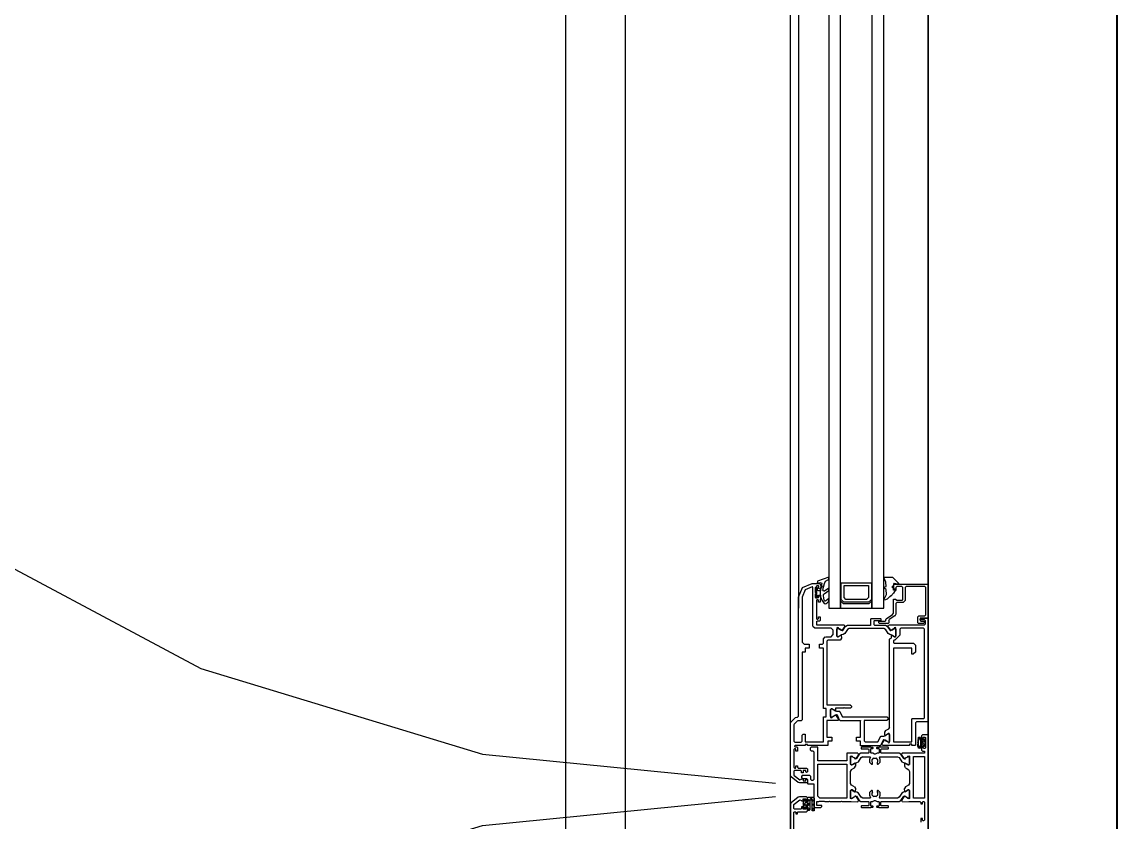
# Model space of a CAD drawing. Header units: metres. Extents: x 2.5 to 42.6, y 0.9 to 31.9.
# Drawn here: x 34.0881 to 34.3073, y 10.2736 to 10.4338 of the extents above; entities that cross this region are included whole.
import ezdxf

# ---------------------------------------------------------------- set-up
doc = ezdxf.new("R2010")
doc.units = ezdxf.units.M
doc.layers.add('PARETI_STRUTTURE', color=7, linetype='Continuous')

msp = doc.modelspace()

# ---------------------------------------------------------------- linework, layer by layer
at = {"layer": 'PARETI_STRUTTURE'}
for points in [[(34.19695, 9.01809), (34.19695, 9.76624), (34.19695, 9.96509), (34.19695, 10.59506), (34.19695, 11.07149), (34.19695, 11.54398), (34.19695, 13.57839)], [(34.30724, 9.96508), (34.30724, 10.59506), (34.30724, 10.79194)], [(34.30728, 10.79203), (34.30728, 9.81744)], [(34.20881, 10.59507), (34.20881, 9.96508), (34.30724, 9.96508)], [(34.26944, 10.5927), (34.26944, 9.96745)], [(33.93827, 10.58206), (33.94405, 10.52341), (33.96116, 10.46702), (33.98894, 10.41505), (34.02633, 10.36949), (34.07187, 10.33211), (34.12386, 10.30433), (34.18025, 10.28722), (34.2389, 10.28144)], [(34.24188, 9.97875), (34.24188, 10.58139)], [(34.26944, 9.98132), (34.26944, 10.57882)], [(34.24353, 10.54643), (34.24353, 10.31642)], [(34.25192, 10.54643), (34.24956, 10.54643), (34.24956, 10.31642)], [(34.25192, 10.31642), (34.25192, 10.54643), (34.24956, 10.54643)], [(34.24956, 10.31642), (34.25192, 10.31642), (34.25192, 10.54643)], [(34.24956, 10.54643), (34.24956, 10.31642), (34.25192, 10.31642)], [(34.26058, 10.31642), (34.26058, 10.54643), (34.25822, 10.54643)], [(34.25822, 10.31642), (34.26058, 10.31642), (34.26058, 10.54643)], [(34.25822, 10.54643), (34.25822, 10.31642), (34.26058, 10.31642)], [(34.26058, 10.54643), (34.25822, 10.54643), (34.25822, 10.31642)], [(34.26944, 10.54147), (34.26944, 10.32138)], [(34.24956, 10.32265), (34.24845, 10.32223), (34.24735, 10.3218), (34.24724, 10.32156), (34.24752, 10.32147), (34.24788, 10.32155)], [(34.24939, 10.32212), (34.24956, 10.32221), (34.24956, 10.32265)], [(34.26063, 10.3224), (34.26058, 10.32251), (34.26066, 10.32261), (34.26236, 10.32265), (34.26352, 10.32143), (34.26351, 10.32129), (34.2634, 10.32125), (34.26269, 10.32137)], [(34.26105, 10.32079), (34.26102, 10.32164), (34.26063, 10.3224)], [(34.24353, 10.31861), (34.24433, 10.32057), (34.24628, 10.32138)], [(34.24628, 10.32067), (34.24484, 10.32007), (34.24424, 10.31861)], [(34.24628, 10.32138), (34.24774, 10.32138)], [(34.24631, 10.32067), (34.24628, 10.32067)], [(34.24641, 10.32057), (34.24631, 10.32067)], [(34.24641, 10.3128), (34.24641, 10.32057)], [(34.24698, 10.32062), (34.24691, 10.32059), (34.24688, 10.32053), (34.24688, 10.31965), (34.24704, 10.31945), (34.24688, 10.31926), (34.24688, 10.31856)], [(34.24728, 10.32053), (34.24726, 10.32058), (34.24719, 10.32061), (34.24698, 10.32061)], [(34.24721, 10.32091), (34.24712, 10.32081)], [(34.24712, 10.32081), (34.24712, 10.31864)], [(34.24749, 10.32091), (34.24721, 10.32091)], [(34.24729, 10.32012), (34.24729, 10.32053)], [(34.24759, 10.31988), (34.24738, 10.31995), (34.24729, 10.32012)], [(34.24759, 10.32081), (34.24749, 10.3209)], [(34.24776, 10.3202), (34.24758, 10.32036)], [(34.24759, 10.32037), (34.24759, 10.3208)], [(34.24817, 10.32134), (34.248, 10.32062), (34.2479, 10.31988), (34.2476, 10.31988)], [(34.24775, 10.32138), (34.24794, 10.32118)], [(34.24794, 10.32037), (34.24776, 10.3202)], [(34.24788, 10.32155), (34.2481, 10.32151), (34.24817, 10.32134)], [(34.24794, 10.32118), (34.24794, 10.32099), (34.24814, 10.32099)], [(34.24814, 10.32059), (34.24794, 10.32059), (34.24794, 10.32037)], [(34.24814, 10.32098), (34.24833, 10.32079)], [(34.24834, 10.32079), (34.24814, 10.32059)], [(34.24841, 10.31996), (34.24851, 10.32066), (34.24869, 10.32137)], [(34.24868, 10.3193), (34.24956, 10.31995), (34.24956, 10.3204), (34.24875, 10.31983)], [(34.2487, 10.32137), (34.24895, 10.3218), (34.24939, 10.32212)], [(34.26065, 10.3204), (34.26058, 10.32049), (34.26065, 10.3206), (34.26106, 10.32079)], [(34.26169, 10.31862), (34.26126, 10.31823), (34.26072, 10.31802), (34.26059, 10.31809), (34.26063, 10.31823), (34.26111, 10.31915), (34.26109, 10.32019)], [(34.26109, 10.32019), (34.26066, 10.3204)], [(34.26275, 10.32027), (34.26289, 10.32027), (34.26293, 10.32013), (34.26254, 10.31944), (34.262, 10.31886), (34.26189, 10.31887), (34.26188, 10.31876)], [(34.26233, 10.32086), (34.26253, 10.32086), (34.26253, 10.32105)], [(34.26233, 10.32047), (34.26233, 10.32086)], [(34.26253, 10.32), (34.26253, 10.32047), (34.26234, 10.32047)], [(34.26253, 10.32106), (34.26273, 10.32125)], [(34.26269, 10.32137), (34.26259, 10.32134), (34.26255, 10.32126)], [(34.26255, 10.32126), (34.26255, 10.32035)], [(34.26255, 10.32036), (34.26262, 10.32025), (34.26275, 10.32028)], [(34.26273, 10.32126), (34.26924, 10.32126)], [(34.263, 10.32059), (34.263, 10.31999)], [(34.2632, 10.32078), (34.26301, 10.32059)], [(34.26419, 10.32078), (34.2632, 10.32078)], [(34.26438, 10.32059), (34.26419, 10.32078)], [(34.26438, 10.31812), (34.26438, 10.32058)], [(34.26485, 10.32059), (34.26485, 10.31795)], [(34.26505, 10.32078), (34.26486, 10.32059)], [(34.26877, 10.32078), (34.26505, 10.32078)], [(34.26897, 10.32059), (34.26877, 10.32078)], [(34.26897, 10.31511), (34.26897, 10.32059)], [(34.26925, 10.32126), (34.26944, 10.32106)], [(34.26944, 10.32106), (34.26944, 10.31464)], [(34.24353, 10.29484), (34.24353, 10.30673), (34.24353, 10.31862)], [(34.24424, 10.31861), (34.24424, 10.31411), (34.24424, 10.3096)], [(34.24689, 10.31857), (34.24691, 10.31851), (34.24698, 10.31849), (34.24719, 10.31849)], [(34.24712, 10.31864), (34.24721, 10.31854)], [(34.24721, 10.31807), (34.24712, 10.31797)], [(34.24712, 10.31797), (34.24712, 10.31435)], [(34.24719, 10.31848), (34.24726, 10.31851), (34.24729, 10.31856), (34.24729, 10.31877)], [(34.24721, 10.31854), (34.24749, 10.31854)], [(34.24742, 10.31807), (34.24721, 10.31807)], [(34.24729, 10.31878), (34.24737, 10.31895), (34.24759, 10.31901)], [(34.24752, 10.31797), (34.24742, 10.31807)], [(34.24749, 10.31854), (34.24759, 10.31864)], [(34.24752, 10.31765), (34.24752, 10.31798)], [(34.24759, 10.31901), (34.2479, 10.31901)], [(34.24759, 10.31876), (34.24775, 10.31893)], [(34.24759, 10.31864), (34.24759, 10.31877)], [(34.24776, 10.31894), (34.24778, 10.31894)], [(34.24777, 10.31894), (34.24794, 10.31877)], [(34.24794, 10.31827), (34.24783, 10.31809)], [(34.24784, 10.31809), (34.24784, 10.31765)], [(34.2479, 10.31901), (34.24789, 10.31945), (34.2479, 10.31988)], [(34.2479, 10.31901), (34.24791, 10.31886), (34.24793, 10.3187), (34.24816, 10.318), (34.24868, 10.31736), (34.24884, 10.3173), (34.24902, 10.31734), (34.24926, 10.31751), (34.24947, 10.31769), (34.24957, 10.31779), (34.24957, 10.31836), (34.24889, 10.31781)], [(34.24794, 10.31876), (34.24794, 10.31826)], [(34.24875, 10.31983), (34.24853, 10.3198), (34.24842, 10.31996)], [(34.24871, 10.31785), (34.24858, 10.3184), (34.24851, 10.31894)], [(34.24852, 10.31895), (34.24855, 10.31914), (34.24868, 10.31931)], [(34.26182, 10.31871), (34.26171, 10.31872), (34.26169, 10.31861)], [(34.26188, 10.31875), (34.26181, 10.31871)], [(34.263, 10.32), (34.26253, 10.32)], [(34.26253, 10.31546), (34.26253, 10.31822)], [(34.26253, 10.31822), (34.263, 10.31822)], [(34.263, 10.31822), (34.263, 10.31813)], [(34.263, 10.31812), (34.2631, 10.31803)], [(34.2631, 10.31803), (34.26428, 10.31803)], [(34.26428, 10.31803), (34.26438, 10.31812)], [(34.26485, 10.31795), (34.26447, 10.31756)], [(34.24784, 10.31765), (34.24752, 10.31765)], [(34.24888, 10.31782), (34.24878, 10.3178), (34.24871, 10.31786)], [(34.263, 10.31736), (34.263, 10.3152)], [(34.2632, 10.31755), (34.26301, 10.31736)], [(34.26446, 10.31755), (34.2632, 10.31755)], [(34.24712, 10.31435), (34.24721, 10.31425)], [(34.24721, 10.31386), (34.24712, 10.31376)], [(34.24712, 10.31376), (34.24712, 10.31311), (34.25109, 10.31311)], [(34.24721, 10.31425), (34.24741, 10.31425)], [(34.24775, 10.31386), (34.24722, 10.31386)], [(34.24741, 10.31425), (34.24751, 10.31435)], [(34.24751, 10.31435), (34.24751, 10.31467)], [(34.24751, 10.31467), (34.24784, 10.31467)], [(34.24785, 10.31396), (34.24775, 10.31386)], [(34.24785, 10.31467), (34.24785, 10.31395)], [(34.25802, 10.3143), (34.2581, 10.31439)], [(34.25802, 10.31312), (34.25802, 10.3143)], [(34.2581, 10.31438), (34.25991, 10.31438)], [(34.25869, 10.31389), (34.25861, 10.31381)], [(34.25861, 10.31381), (34.25861, 10.31316)], [(34.25991, 10.31389), (34.25869, 10.31389)], [(34.2596, 10.31373), (34.25972, 10.31385)], [(34.2596, 10.3135), (34.2596, 10.31373)], [(34.25972, 10.31385), (34.26086, 10.31385)], [(34.25991, 10.31438), (34.26, 10.3143)], [(34.25999, 10.31397), (34.25991, 10.31389)], [(34.25999, 10.3143), (34.25999, 10.31397)], [(34.26086, 10.31385), (34.26097, 10.31396)], [(34.26098, 10.31414), (34.26107, 10.31431)], [(34.26098, 10.31397), (34.26098, 10.31414)], [(34.26107, 10.31431), (34.26235, 10.31513)], [(34.26166, 10.31412), (34.26156, 10.31396)], [(34.26157, 10.31396), (34.26157, 10.3135)], [(34.26282, 10.31487), (34.26166, 10.31413)], [(34.26235, 10.31513), (34.26253, 10.31546)], [(34.263, 10.3152), (34.26282, 10.31486)], [(34.2674, 10.31472), (34.26759, 10.31491)], [(34.2674, 10.3135), (34.2674, 10.31472)], [(34.26759, 10.31492), (34.26877, 10.31492)], [(34.26875, 10.31407), (34.26786, 10.31407), (34.26786, 10.31425)], [(34.26925, 10.31444), (34.26787, 10.31444), (34.26787, 10.31397)], [(34.26787, 10.31425), (34.26806, 10.31444)], [(34.26787, 10.31397), (34.26799, 10.31385)], [(34.26799, 10.31385), (34.26854, 10.31385)], [(34.26806, 10.31444), (34.26934, 10.31444)], [(34.26854, 10.31385), (34.26866, 10.31373)], [(34.26865, 10.31374), (34.26865, 10.3135)], [(34.26895, 10.31387), (34.26875, 10.31406)], [(34.26877, 10.31492), (34.26897, 10.31511)], [(34.26895, 10.31331), (34.26895, 10.31388)], [(34.26944, 10.31464), (34.26925, 10.31445)], [(34.26934, 10.31444), (34.26944, 10.31435)], [(34.26944, 10.31435), (34.26944, 10.29376)], [(34.2468, 10.3124), (34.24641, 10.31279)], [(34.25002, 10.3124), (34.2468, 10.3124)], [(34.25042, 10.31201), (34.25003, 10.3124)], [(34.25042, 10.3111), (34.25042, 10.31201)], [(34.25109, 10.31311), (34.25132, 10.31311)], [(34.2512, 10.31251), (34.2512, 10.31083), (34.2512, 10.3122), (34.2512, 10.31224)], [(34.2512, 10.31224), (34.25133, 10.31236)], [(34.25137, 10.31257), (34.25121, 10.31251)], [(34.25132, 10.31311), (34.25265, 10.31311)], [(34.25132, 10.31236), (34.25136, 10.31236), (34.25149, 10.31236), (34.25192, 10.31212), (34.25224, 10.31194)], [(34.25153, 10.31248), (34.25137, 10.31257)], [(34.25148, 10.31236), (34.25153, 10.31234)], [(34.25159, 10.31238), (34.25153, 10.31248)], [(34.25214, 10.31197), (34.25207, 10.312), (34.25209, 10.3121), (34.25158, 10.31239)], [(34.25223, 10.312), (34.25213, 10.31197)], [(34.2528, 10.31286), (34.25223, 10.312)], [(34.25224, 10.31193), (34.25236, 10.31196)], [(34.25237, 10.31196), (34.25296, 10.31287)], [(34.25276, 10.31135), (34.25243, 10.31117)], [(34.25266, 10.31311), (34.25279, 10.31286)], [(34.25332, 10.31219), (34.25276, 10.31135)], [(34.25296, 10.31286), (34.25329, 10.31304)], [(34.25329, 10.31304), (34.25461, 10.31304), (34.25711, 10.31304), (34.25794, 10.31304)], [(34.25329, 10.31304), (34.25329, 10.31304)], [(34.25365, 10.31237), (34.25331, 10.31219)], [(34.26057, 10.31237), (34.25364, 10.31237)], [(34.25794, 10.31304), (34.25803, 10.31312)], [(34.25861, 10.31316), (34.25874, 10.31303)], [(34.25873, 10.31304), (34.26094, 10.31304)], [(34.25972, 10.31338), (34.25959, 10.31349)], [(34.26145, 10.31338), (34.25971, 10.31338)], [(34.2609, 10.31219), (34.26057, 10.31237)], [(34.26146, 10.31135), (34.2609, 10.3122)], [(34.26093, 10.31304), (34.26127, 10.31286)], [(34.26126, 10.31286), (34.26186, 10.31196)], [(34.26142, 10.31286), (34.26156, 10.31311)], [(34.26199, 10.312), (34.26142, 10.31286)], [(34.26157, 10.3135), (34.26144, 10.31337)], [(34.26178, 10.31117), (34.26145, 10.31135)], [(34.26157, 10.31311), (34.2629, 10.31311)], [(34.26185, 10.31196), (34.26198, 10.31194)], [(34.26198, 10.31193), (34.2623, 10.31211), (34.26269, 10.31235), (34.26286, 10.31235), (34.2629, 10.31235)], [(34.26208, 10.31197), (34.26199, 10.312)], [(34.26263, 10.31238), (34.26212, 10.31209), (34.26215, 10.31199), (34.26208, 10.31196)], [(34.26269, 10.31248), (34.26264, 10.31239)], [(34.26285, 10.31257), (34.26269, 10.31249)], [(34.26269, 10.31234), (34.26274, 10.31236)], [(34.26302, 10.31251), (34.26285, 10.31256)], [(34.2629, 10.31311), (34.26313, 10.31311)], [(34.2629, 10.31236), (34.26302, 10.31223)], [(34.26302, 10.31224), (34.26302, 10.3122), (34.26302, 10.31082), (34.26302, 10.3125)], [(34.26313, 10.31311), (34.26875, 10.31311)], [(34.2638, 10.3122), (34.2638, 10.31101)], [(34.264, 10.3124), (34.26381, 10.31221)], [(34.26854, 10.3124), (34.26399, 10.3124)], [(34.26751, 10.31338), (34.26739, 10.31351)], [(34.26854, 10.31338), (34.26751, 10.31338)], [(34.26865, 10.3135), (34.26853, 10.31339)], [(34.26873, 10.3122), (34.26854, 10.3124)], [(34.26873, 10.29448), (34.26873, 10.3122)], [(34.26875, 10.31311), (34.26895, 10.3133)], [(34.24424, 10.3096), (34.24462, 10.30921)], [(34.24463, 10.30921), (34.24566, 10.30921), (34.24566, 10.30842), (34.24484, 10.30842), (34.24484, 10.30764), (34.24424, 10.30764), (34.24424, 10.2941)], [(34.24443, 10.29122), (34.24483, 10.29122), (34.24483, 10.28965), (34.2485, 10.28965), (34.2485, 10.29465), (34.24904, 10.29465), (34.24904, 10.29634), (34.2485, 10.29634), (34.2485, 10.30842), (34.24771, 10.30842), (34.24771, 10.30922), (34.24829, 10.30922)], [(34.2483, 10.30921), (34.24849, 10.3094)], [(34.2485, 10.31032), (34.24888, 10.31071)], [(34.2485, 10.30941), (34.2485, 10.31032)], [(34.24889, 10.31071), (34.25003, 10.31071)], [(34.2492, 10.30981), (34.2492, 10.29706), (34.25391, 10.29706)], [(34.2494, 10.31), (34.24921, 10.30981)], [(34.252, 10.31012), (34.25183, 10.31002), (34.2494, 10.31001)], [(34.25002, 10.31071), (34.25041, 10.3111)], [(34.25132, 10.3107), (34.2512, 10.31083)], [(34.2512, 10.31082), (34.25133, 10.31069)], [(34.25199, 10.31012), (34.25219, 10.31045), (34.25215, 10.31107), (34.25191, 10.31094), (34.25152, 10.31072), (34.25147, 10.3107), (34.25133, 10.3107), (34.25141, 10.3107), (34.25206, 10.31108)], [(34.25141, 10.3107), (34.25146, 10.31071)], [(34.25153, 10.31071), (34.25148, 10.3107)], [(34.25183, 10.31002), (34.25178, 10.31)], [(34.25207, 10.31108), (34.25211, 10.3111)], [(34.25211, 10.3111), (34.25219, 10.31101)], [(34.25244, 10.31117), (34.25214, 10.31108)], [(34.26176, 10.31024), (34.26186, 10.31034)], [(34.26176, 10.29264), (34.26176, 10.30895), (34.26176, 10.31024)], [(34.26207, 10.31107), (34.26178, 10.31117)], [(34.26186, 10.31034), (34.26193, 10.31034)], [(34.26193, 10.31034), (34.26203, 10.31043)], [(34.26203, 10.31102), (34.26211, 10.3111)], [(34.26215, 10.31108), (34.26275, 10.31072), (34.2629, 10.3107), (34.26276, 10.3107), (34.26273, 10.3107), (34.2623, 10.31093), (34.26207, 10.31107), (34.26203, 10.31043)], [(34.26211, 10.3111), (34.26215, 10.31108)], [(34.26265, 10.31002), (34.26255, 10.30993)], [(34.26255, 10.30993), (34.26255, 10.30952)], [(34.26255, 10.30952), (34.26265, 10.30942)], [(34.26282, 10.31002), (34.26265, 10.31002)], [(34.26265, 10.30942), (34.26653, 10.30942)], [(34.26274, 10.3107), (34.26269, 10.31071)], [(34.26275, 10.31072), (34.26281, 10.31071)], [(34.2638, 10.31101), (34.26282, 10.31002)], [(34.26302, 10.31082), (34.26289, 10.31069)], [(34.2629, 10.3107), (34.26301, 10.31083)], [(34.26653, 10.30942), (34.26692, 10.30903)], [(34.26653, 10.30725), (34.26621, 10.30725), (34.26621, 10.30843), (34.26256, 10.30843), (34.26256, 10.28966), (34.26621, 10.28966), (34.26621, 10.29196), (34.26621, 10.29428)], [(34.26692, 10.30765), (34.26654, 10.30726)], [(34.26692, 10.30902), (34.26692, 10.30765)], [(34.25007, 10.29628), (34.24995, 10.29617)], [(34.24995, 10.29612), (34.2501, 10.29627)], [(34.24995, 10.29478), (34.24995, 10.29612), (34.24995, 10.29453)], [(34.25391, 10.29642), (34.25274, 10.29642), (34.25264, 10.29652), (34.25255, 10.29642), (34.25094, 10.29642), (34.25094, 10.29595), (34.2508, 10.29588), (34.2508, 10.29602), (34.25071, 10.29602), (34.25024, 10.29628), (34.25008, 10.29628), (34.25023, 10.29628), (34.25089, 10.29591)], [(34.25022, 10.29628), (34.25028, 10.29626)], [(34.25391, 10.29705), (34.2541, 10.29686)], [(34.25411, 10.29662), (34.25391, 10.29642)], [(34.25411, 10.29685), (34.25411, 10.29662)], [(34.242, 10.29359), (34.24293, 10.29452)], [(34.24325, 10.29384), (34.24265, 10.29324)], [(34.24983, 10.29393), (34.24921, 10.29393), (34.24921, 10.29063), (34.25019, 10.29063), (34.25019, 10.28984), (34.2494, 10.28984), (34.2494, 10.28893), (34.24531, 10.28893), (34.24531, 10.28917), (34.24483, 10.28917), (34.24483, 10.28893), (34.24283, 10.28893)], [(34.24294, 10.29453), (34.24321, 10.29464)], [(34.24321, 10.29464), (34.24332, 10.29464)], [(34.24339, 10.2939), (34.24325, 10.29384)], [(34.24333, 10.29464), (34.24352, 10.29484)], [(34.24404, 10.2939), (34.24339, 10.2939)], [(34.24424, 10.29409), (34.24404, 10.2939)], [(34.25007, 10.29393), (34.24983, 10.29393)], [(34.24995, 10.29454), (34.25012, 10.29448)], [(34.25011, 10.29463), (34.24996, 10.29478)], [(34.2514, 10.29394), (34.25007, 10.29394)], [(34.25033, 10.29466), (34.25089, 10.29499), (34.25028, 10.29463), (34.25011, 10.29462)], [(34.25012, 10.29447), (34.25027, 10.29456)], [(34.25028, 10.29464), (34.25023, 10.29463)], [(34.25027, 10.29456), (34.25033, 10.29466)], [(34.25085, 10.29495), (34.25082, 10.29505), (34.25089, 10.29508)], [(34.25094, 10.29594), (34.25088, 10.29589)], [(34.25088, 10.29507), (34.25098, 10.29504)], [(34.2509, 10.29591), (34.25113, 10.29584)], [(34.25113, 10.29506), (34.2509, 10.29499)], [(34.25098, 10.29504), (34.25155, 10.29418)], [(34.25113, 10.29585), (34.25169, 10.29585)], [(34.25118, 10.29506), (34.25114, 10.29506)], [(34.25129, 10.29499), (34.25118, 10.29506)], [(34.25173, 10.29399), (34.25129, 10.29499)], [(34.25155, 10.29418), (34.25141, 10.29393)], [(34.25169, 10.29585), (34.2518, 10.29578)], [(34.25184, 10.29392), (34.25173, 10.29399)], [(34.2518, 10.29578), (34.25224, 10.29478)], [(34.25988, 10.28891), (34.2559, 10.28891), (34.2559, 10.28983), (34.25511, 10.28983), (34.25511, 10.29062), (34.2559, 10.29062), (34.2559, 10.29393), (34.2559, 10.29391), (34.25184, 10.29391)], [(34.25224, 10.29477), (34.25236, 10.2947)], [(34.25235, 10.2947), (34.25669, 10.2947), (34.26117, 10.2947)], [(34.26117, 10.29392), (34.25669, 10.29392), (34.25669, 10.2899)], [(34.26117, 10.2947), (34.26156, 10.29431)], [(34.26157, 10.29431), (34.26118, 10.29392)], [(34.26621, 10.29428), (34.26631, 10.29438)], [(34.26631, 10.29438), (34.26863, 10.29438)], [(34.26863, 10.29438), (34.26873, 10.29447)], [(34.24188, 10.29331), (34.242, 10.29359)], [(34.24188, 10.28297), (34.24188, 10.29331)], [(34.24265, 10.29324), (34.24259, 10.2931)], [(34.24259, 10.2931), (34.24259, 10.28984)], [(34.26078, 10.2916), (34.26097, 10.29193)], [(34.26097, 10.29193), (34.26109, 10.292), (34.26158, 10.29231)], [(34.26158, 10.2923), (34.26177, 10.29264)], [(34.26692, 10.29347), (34.26692, 10.29126), (34.26692, 10.28904)], [(34.26712, 10.29367), (34.26693, 10.29347)], [(34.26934, 10.29367), (34.26712, 10.29367)], [(34.26944, 10.29377), (34.26934, 10.29367)], [(34.24259, 10.28984), (34.24279, 10.28964)], [(34.24279, 10.28964), (34.24404, 10.28964)], [(34.24404, 10.28964), (34.24423, 10.28984)], [(34.24424, 10.29102), (34.24443, 10.29121)], [(34.24424, 10.28984), (34.24424, 10.29102)], [(34.25669, 10.2899), (34.25688, 10.2897)], [(34.25688, 10.2897), (34.25937, 10.2897)], [(34.25937, 10.2897), (34.25948, 10.28977)], [(34.25947, 10.28977), (34.25992, 10.29077)], [(34.25992, 10.29077), (34.26003, 10.29084)], [(34.26043, 10.28999), (34.25999, 10.28899)], [(34.26003, 10.29084), (34.26058, 10.29084)], [(34.26017, 10.28919), (34.26074, 10.29005)], [(34.26054, 10.29006), (34.26043, 10.28999)], [(34.26059, 10.29006), (34.26054, 10.29006)], [(34.26059, 10.29084), (34.26082, 10.29091)], [(34.26082, 10.28999), (34.26059, 10.29006)], [(34.26074, 10.29005), (34.26084, 10.29008)], [(34.26078, 10.29104), (34.26078, 10.29159)], [(34.26086, 10.29096), (34.26078, 10.29104)], [(34.26082, 10.29091), (34.26106, 10.29105), (34.26143, 10.29125), (34.26161, 10.29128)], [(34.26083, 10.29008), (34.2609, 10.29006), (34.26087, 10.28996), (34.26139, 10.28967), (34.26106, 10.28986), (34.26082, 10.28999)], [(34.2609, 10.29097), (34.26086, 10.29096)], [(34.26165, 10.29135), (34.26156, 10.29135), (34.2609, 10.29096)], [(34.26138, 10.28967), (34.26144, 10.28958)], [(34.26144, 10.29126), (34.26149, 10.29127)], [(34.26149, 10.28962), (34.26144, 10.28964)], [(34.26161, 10.28962), (34.26144, 10.28957), (34.26159, 10.28948)], [(34.26156, 10.29135), (34.2615, 10.29134)], [(34.26159, 10.28948), (34.26176, 10.28954)], [(34.26161, 10.29128), (34.26176, 10.29112)], [(34.26176, 10.28978), (34.26161, 10.28963)], [(34.26176, 10.29123), (34.26165, 10.29135)], [(34.26176, 10.28955), (34.26176, 10.29124)], [(34.26176, 10.29112), (34.26176, 10.28979)], [(34.26732, 10.28968), (34.26751, 10.28948), (34.26732, 10.28932)], [(34.26753, 10.28852), (34.26772, 10.2886), (34.26779, 10.2886), (34.26772, 10.2886), (34.26776, 10.28857), (34.26778, 10.28837), (34.26742, 10.28874), (34.26761, 10.28878), (34.26746, 10.28863), (34.26741, 10.28879), (34.26755, 10.29059), (34.26772, 10.2906), (34.26779, 10.29062), (34.26786, 10.2906), (34.26793, 10.29053), (34.26798, 10.29044), (34.26804, 10.2903), (34.26807, 10.29013), (34.26809, 10.28994), (34.2681, 10.28926), (34.26809, 10.28905), (34.26807, 10.28886), (34.26803, 10.28869), (34.268, 10.28862), (34.26799, 10.28855), (34.26794, 10.28846), (34.26787, 10.2884), (34.2678, 10.28837), (34.26771, 10.2884), (34.26755, 10.28841), (34.26753, 10.28852)], [(34.26743, 10.29026), (34.26779, 10.29063)], [(34.26747, 10.29036), (34.26762, 10.29021)], [(34.26751, 10.29054), (34.26756, 10.29058)], [(34.26753, 10.29048), (34.26752, 10.29055)], [(34.26808, 10.29008), (34.2679, 10.28994), (34.26822, 10.28962), (34.26881, 10.28902)], [(34.26881, 10.28997), (34.2679, 10.2891), (34.26807, 10.28892)], [(34.2681, 10.2909), (34.2681, 10.2903)], [(34.2681, 10.2903), (34.26828, 10.29014)], [(34.2681, 10.28973), (34.26835, 10.28982)], [(34.2683, 10.2911), (34.26811, 10.2909)], [(34.26828, 10.29013), (34.26846, 10.2903)], [(34.26934, 10.2911), (34.2683, 10.2911)], [(34.26835, 10.28982), (34.26848, 10.29006)], [(34.26846, 10.29053), (34.26855, 10.29062)], [(34.26846, 10.2903), (34.26846, 10.29052)], [(34.26847, 10.29006), (34.2685, 10.29032)], [(34.26848, 10.29018), (34.2688, 10.28986)], [(34.26849, 10.29033), (34.26885, 10.2902)], [(34.26856, 10.29063), (34.26883, 10.29063)], [(34.26886, 10.29021), (34.26882, 10.29014), (34.2688, 10.28889), (34.26886, 10.28879)], [(34.26881, 10.29013), (34.26881, 10.29012)], [(34.26883, 10.29063), (34.26893, 10.29053)], [(34.26893, 10.29053), (34.26893, 10.28847)], [(34.26944, 10.291), (34.26934, 10.2911)], [(34.26944, 10.26915), (34.26944, 10.29099)], [(34.24269, 10.28826), (34.24259, 10.28817)], [(34.24259, 10.28816), (34.24259, 10.28454)], [(34.24289, 10.28826), (34.24269, 10.28826)], [(34.24284, 10.28893), (34.24274, 10.28884)], [(34.24274, 10.28883), (34.24274, 10.28875)], [(34.24274, 10.28875), (34.24284, 10.28866)], [(34.24284, 10.28866), (34.24323, 10.28866)], [(34.24299, 10.28816), (34.24289, 10.28826)], [(34.24299, 10.28784), (34.24299, 10.28816)], [(34.24332, 10.28784), (34.24299, 10.28784)], [(34.24322, 10.28866), (34.24332, 10.28856)], [(34.24332, 10.28856), (34.24332, 10.28784)], [(34.24603, 10.28858), (34.24583, 10.28839)], [(34.24583, 10.28838), (34.24583, 10.28806)], [(34.24583, 10.28807), (34.24603, 10.28787)], [(34.25382, 10.28743), (34.25316, 10.28743), (34.25316, 10.28589), (34.24739, 10.28589), (34.24739, 10.28858), (34.24603, 10.28858)], [(34.24603, 10.28787), (34.2464, 10.28787)], [(34.24641, 10.28787), (34.2466, 10.28768)], [(34.2466, 10.28768), (34.2466, 10.28491), (34.2466, 10.28216)], [(34.25406, 10.28743), (34.25382, 10.28743)], [(34.25541, 10.28739), (34.25406, 10.28743)], [(34.2554, 10.28739), (34.25554, 10.28714), (34.25497, 10.28629), (34.25465, 10.28647), (34.25426, 10.28671), (34.25414, 10.28671), (34.25406, 10.28671)], [(34.25601, 10.28738), (34.25568, 10.2872)], [(34.2575, 10.28738), (34.25602, 10.28738)], [(34.25613, 10.28858), (34.25605, 10.2885)], [(34.25605, 10.2885), (34.25605, 10.28832)], [(34.25605, 10.28833), (34.25614, 10.28824)], [(34.25613, 10.28825), (34.25751, 10.28825)], [(34.25839, 10.28854), (34.25805, 10.28854), (34.25796, 10.28859), (34.25614, 10.28859)], [(34.2575, 10.28825), (34.25759, 10.28816)], [(34.25758, 10.28746), (34.2575, 10.28738)], [(34.25758, 10.28817), (34.25758, 10.28746)], [(34.25805, 10.28738), (34.25797, 10.28747)], [(34.25798, 10.28827), (34.25806, 10.28835)], [(34.25798, 10.28746), (34.25798, 10.28827)], [(34.25805, 10.28854), (34.258, 10.28856)], [(34.25805, 10.28835), (34.25839, 10.28835)], [(34.25875, 10.28719), (34.25837, 10.28738), (34.25805, 10.28738)], [(34.25837, 10.28738), (34.25833, 10.28739)], [(34.25847, 10.28846), (34.25838, 10.28855)], [(34.25839, 10.28835), (34.25847, 10.28843)], [(34.25847, 10.28842), (34.25847, 10.28847)], [(34.25955, 10.28738), (34.25927, 10.28738), (34.25885, 10.28719)], [(34.25921, 10.28854), (34.25913, 10.28846)], [(34.25913, 10.28846), (34.25913, 10.28842)], [(34.25913, 10.28842), (34.25922, 10.28834)], [(34.25955, 10.28854), (34.25921, 10.28854)], [(34.25921, 10.28835), (34.25955, 10.28835)], [(34.25927, 10.28738), (34.25923, 10.28737)], [(34.2596, 10.28856), (34.25954, 10.28855)], [(34.25963, 10.28746), (34.25954, 10.28738)], [(34.25955, 10.28835), (34.25963, 10.28826)], [(34.25965, 10.28858), (34.2596, 10.28857)], [(34.25963, 10.28827), (34.25963, 10.28746)], [(34.26147, 10.28858), (34.25965, 10.28858)], [(34.25999, 10.28898), (34.25987, 10.28891)], [(34.26002, 10.28817), (34.2601, 10.28825)], [(34.26002, 10.28746), (34.26002, 10.28817)], [(34.2601, 10.28738), (34.26002, 10.28747)], [(34.2601, 10.28825), (34.26147, 10.28825)], [(34.26368, 10.28738), (34.2601, 10.28738)], [(34.26031, 10.28895), (34.26018, 10.2892)], [(34.26165, 10.28894), (34.26031, 10.28894)], [(34.26155, 10.2885), (34.26146, 10.28859)], [(34.26147, 10.28825), (34.26155, 10.28833)], [(34.26155, 10.28833), (34.26155, 10.28851)], [(34.26188, 10.28894), (34.26165, 10.28894)], [(34.26683, 10.28894), (34.26621, 10.28894), (34.26621, 10.28918), (34.26574, 10.28918), (34.26574, 10.28894), (34.26278, 10.28894), (34.26188, 10.28894)], [(34.26401, 10.28721), (34.26368, 10.28739)], [(34.26429, 10.28739), (34.26415, 10.28714)], [(34.26563, 10.28743), (34.26429, 10.28739)], [(34.26587, 10.28743), (34.26564, 10.28743)], [(34.2683, 10.28779), (34.26873, 10.28779), (34.26873, 10.28743), (34.2673, 10.28743), (34.26587, 10.28743)], [(34.26692, 10.28904), (34.26683, 10.28894)], [(34.26847, 10.28894), (34.2681, 10.28926)], [(34.2681, 10.2887), (34.2681, 10.28799)], [(34.26846, 10.2887), (34.2681, 10.2887)], [(34.2681, 10.28799), (34.2683, 10.28779)], [(34.26846, 10.28847), (34.26846, 10.28869)], [(34.26856, 10.28837), (34.26846, 10.28847)], [(34.26849, 10.28867), (34.26847, 10.28894)], [(34.26848, 10.28881), (34.2688, 10.28913)], [(34.26886, 10.28879), (34.2685, 10.28867)], [(34.26883, 10.28837), (34.26855, 10.28837)], [(34.26881, 10.28889), (34.26881, 10.28887)], [(34.26893, 10.28847), (34.26883, 10.28837)], [(34.24739, 10.27881), (34.24739, 10.282), (34.24739, 10.28518), (34.25316, 10.28518), (34.25316, 10.28075), (34.25316, 10.27843), (34.24778, 10.27843)], [(34.25394, 10.28683), (34.25411, 10.28688)], [(34.25394, 10.2866), (34.25394, 10.28518), (34.25394, 10.28683)], [(34.25394, 10.28518), (34.25407, 10.28507)], [(34.25406, 10.28671), (34.25395, 10.2866)], [(34.25406, 10.28506), (34.25395, 10.28517)], [(34.2548, 10.28544), (34.25421, 10.28508), (34.25405, 10.28507), (34.25422, 10.28507), (34.25465, 10.28529), (34.25489, 10.28543), (34.25493, 10.28482)], [(34.25411, 10.28688), (34.25426, 10.28679)], [(34.25421, 10.28508), (34.25415, 10.28506)], [(34.25426, 10.2867), (34.25422, 10.28672)], [(34.25422, 10.28506), (34.25426, 10.28507)], [(34.25426, 10.28679), (34.25432, 10.2867)], [(34.25432, 10.28669), (34.25482, 10.28638), (34.25479, 10.28629), (34.25486, 10.28626)], [(34.25485, 10.28545), (34.2548, 10.28544)], [(34.25492, 10.28538), (34.25484, 10.28546)], [(34.25486, 10.28626), (34.25495, 10.28629)], [(34.25488, 10.28543), (34.25517, 10.28553)], [(34.2551, 10.28632), (34.25498, 10.2863)], [(34.25568, 10.28721), (34.2551, 10.28632)], [(34.25517, 10.28553), (34.25551, 10.28571)], [(34.2555, 10.28571), (34.25604, 10.28654)], [(34.25605, 10.28654), (34.25638, 10.28672)], [(34.25637, 10.28671), (34.25782, 10.28671)], [(34.2578, 10.28634), (34.25774, 10.28613)], [(34.25774, 10.28613), (34.25774, 10.28559)], [(34.25774, 10.28558), (34.25813, 10.28519)], [(34.2579, 10.28661), (34.2578, 10.28633)], [(34.25782, 10.28671), (34.2579, 10.28663)], [(34.2579, 10.28664), (34.2579, 10.28661)], [(34.25813, 10.28519), (34.25827, 10.28519)], [(34.25824, 10.28611), (34.25859, 10.28645)], [(34.25828, 10.28609), (34.25824, 10.28611)], [(34.25824, 10.2857), (34.25829, 10.28572)], [(34.25835, 10.28552), (34.25824, 10.2857)], [(34.25827, 10.28519), (34.25836, 10.28527)], [(34.25828, 10.28572), (34.25828, 10.28609)], [(34.25835, 10.28527), (34.25835, 10.28552)], [(34.2586, 10.28646), (34.25861, 10.28642)], [(34.25861, 10.28642), (34.25899, 10.28642)], [(34.25885, 10.28719), (34.25874, 10.28719)], [(34.25899, 10.28642), (34.259, 10.28646)], [(34.259, 10.28646), (34.25935, 10.28611)], [(34.25935, 10.2857), (34.25924, 10.28552)], [(34.25925, 10.28552), (34.25925, 10.28527)], [(34.25925, 10.28527), (34.25933, 10.28518)], [(34.25935, 10.28611), (34.25931, 10.28609)], [(34.25932, 10.28609), (34.25932, 10.28572)], [(34.25932, 10.28572), (34.25936, 10.2857)], [(34.25933, 10.28519), (34.25947, 10.28519)], [(34.25947, 10.28519), (34.25986, 10.28558)], [(34.2597, 10.28664), (34.25979, 10.28671)], [(34.25976, 10.2864), (34.25971, 10.28664)], [(34.2598, 10.28634), (34.25976, 10.28639)], [(34.25978, 10.28671), (34.26333, 10.28671)], [(34.25986, 10.28613), (34.25981, 10.28634)], [(34.25986, 10.28558), (34.25986, 10.28612)], [(34.26332, 10.28671), (34.26365, 10.28653)], [(34.26365, 10.28654), (34.26419, 10.2857)], [(34.26459, 10.28632), (34.26401, 10.28721)], [(34.26563, 10.28671), (34.26555, 10.28671), (34.26559, 10.28671), (34.26547, 10.28671), (34.26504, 10.28648), (34.26472, 10.2863), (34.26415, 10.28714)], [(34.26419, 10.28571), (34.26453, 10.28553)], [(34.26452, 10.28553), (34.26481, 10.28544)], [(34.26472, 10.28629), (34.2646, 10.28632)], [(34.26474, 10.28629), (34.26484, 10.28626)], [(34.26485, 10.28545), (34.26476, 10.28537)], [(34.26496, 10.28448), (34.26477, 10.28481), (34.26481, 10.28543), (34.26505, 10.2853), (34.26544, 10.28508), (34.26563, 10.28506), (34.26555, 10.28506), (34.26489, 10.28544)], [(34.26484, 10.28626), (34.2649, 10.28629), (34.26486, 10.28639), (34.26538, 10.2867)], [(34.26489, 10.28544), (34.26485, 10.28546)], [(34.26537, 10.28669), (34.26543, 10.28679)], [(34.26543, 10.28679), (34.26558, 10.28689)], [(34.26547, 10.28671), (34.26543, 10.2867)], [(34.26543, 10.28507), (34.26547, 10.28506)], [(34.26555, 10.28506), (34.26549, 10.28507)], [(34.26558, 10.28688), (34.26575, 10.28683)], [(34.26575, 10.2866), (34.26563, 10.28671)], [(34.26575, 10.28518), (34.26563, 10.28507)], [(34.26563, 10.28506), (34.26576, 10.28517)], [(34.26575, 10.28683), (34.26575, 10.28517), (34.26575, 10.28659)], [(34.24204, 10.28266), (34.24188, 10.28297)], [(34.24259, 10.28454), (34.24269, 10.28445)], [(34.24269, 10.28393), (34.24259, 10.28384)], [(34.24259, 10.28383), (34.24259, 10.28303)], [(34.24259, 10.28302), (34.24263, 10.28294)], [(34.24263, 10.28295), (34.24377, 10.28206)], [(34.24269, 10.28444), (34.24289, 10.28444)], [(34.24399, 10.28393), (34.2427, 10.28393)], [(34.24289, 10.28444), (34.24299, 10.28454)], [(34.24299, 10.28487), (34.24332, 10.28487)], [(34.24299, 10.28454), (34.24299, 10.28486)], [(34.24332, 10.28487), (34.24332, 10.28455)], [(34.24332, 10.28454), (34.24342, 10.28445)], [(34.24342, 10.28444), (34.2451, 10.28444)], [(34.24409, 10.28383), (34.24399, 10.28393)], [(34.24495, 10.28369), (34.24495, 10.28394), (34.24448, 10.28394), (34.24448, 10.28348), (34.24409, 10.28348), (34.24409, 10.28383)], [(34.24428, 10.28293), (34.24409, 10.28274)], [(34.24581, 10.28293), (34.24428, 10.28293)], [(34.24513, 10.28352), (34.24495, 10.28369)], [(34.2451, 10.28444), (34.2453, 10.28425)], [(34.2453, 10.28369), (34.24513, 10.28352)], [(34.2453, 10.28425), (34.2453, 10.28369)], [(34.24601, 10.28273), (34.24581, 10.28293)], [(34.25394, 10.28377), (34.25414, 10.2841)], [(34.25394, 10.28136), (34.25394, 10.28377)], [(34.25413, 10.28411), (34.25462, 10.2844), (34.25474, 10.28448)], [(34.25474, 10.28448), (34.25493, 10.28481)], [(34.26496, 10.28448), (34.26508, 10.28441), (34.26557, 10.2841)], [(34.26556, 10.28411), (34.26576, 10.28377)], [(34.26575, 10.28377), (34.26575, 10.28135)], [(34.24348, 10.28154), (34.24203, 10.28266)], [(34.24372, 10.28145), (34.24348, 10.28154)], [(34.2451, 10.28145), (34.24373, 10.28145)], [(34.24377, 10.28206), (34.24409, 10.28221)], [(34.24409, 10.28273), (34.24409, 10.28254)], [(34.24409, 10.28254), (34.24428, 10.28234)], [(34.24409, 10.28221), (34.24409, 10.2823), (34.24447, 10.2823), (34.24447, 10.28185), (34.24495, 10.28185), (34.24495, 10.28209)], [(34.24428, 10.28234), (34.2451, 10.28234)], [(34.24495, 10.28209), (34.24512, 10.28225)], [(34.2451, 10.28234), (34.2453, 10.28215)], [(34.2453, 10.28165), (34.2451, 10.28145)], [(34.24512, 10.28226), (34.24529, 10.28209)], [(34.2453, 10.28214), (34.2453, 10.28135)], [(34.2453, 10.28209), (34.2453, 10.28165)], [(34.2453, 10.28135), (34.24539, 10.28126)], [(34.2454, 10.28126), (34.2466, 10.28126), (34.2466, 10.27653), (34.24798, 10.27653)], [(34.24601, 10.28216), (34.24601, 10.28273)], [(34.2462, 10.28196), (34.24601, 10.28216)], [(34.24641, 10.28196), (34.2462, 10.28196)], [(34.2466, 10.28216), (34.24641, 10.28197)], [(34.25413, 10.28102), (34.25394, 10.28135)], [(34.25473, 10.28065), (34.25492, 10.28032), (34.25488, 10.2797), (34.25465, 10.27983), (34.25426, 10.28005), (34.25406, 10.28007), (34.25415, 10.28007), (34.2548, 10.27969)], [(34.25474, 10.28065), (34.25461, 10.28072), (34.25413, 10.28103)], [(34.26496, 10.28065), (34.26476, 10.28032)], [(34.26556, 10.28102), (34.26508, 10.28073), (34.26495, 10.28065)], [(34.26575, 10.28136), (34.26556, 10.28102)], [(33.93827, 9.97808), (33.94405, 10.03674), (33.96116, 10.09312), (33.98894, 10.1451), (34.02633, 10.19065), (34.07187, 10.22804), (34.12386, 10.25582), (34.18025, 10.27293), (34.2389, 10.27871)], [(34.24348, 10.27861), (34.24203, 10.27749)], [(34.24372, 10.2787), (34.24348, 10.27861)], [(34.2451, 10.2787), (34.24373, 10.2787)], [(34.2453, 10.2785), (34.2451, 10.27869)], [(34.2453, 10.27797), (34.2453, 10.27845), (34.24542, 10.27858), (34.24646, 10.27858)], [(34.2453, 10.27846), (34.24541, 10.27858)], [(34.2453, 10.27806), (34.2453, 10.27849)], [(34.24583, 10.27858), (34.24666, 10.27774)], [(34.24591, 10.27823), (34.24626, 10.27858)], [(34.24647, 10.27858), (34.24666, 10.27838)], [(34.24779, 10.27842), (34.2474, 10.27881)], [(34.25406, 10.28007), (34.25393, 10.27994)], [(34.25394, 10.27995), (34.25405, 10.28008)], [(34.25394, 10.27831), (34.25394, 10.27995), (34.25394, 10.27854)], [(34.25394, 10.27853), (34.25405, 10.27842)], [(34.25406, 10.27842), (34.25414, 10.27842), (34.25423, 10.27842), (34.25466, 10.27865), (34.25498, 10.27883), (34.25552, 10.27792)], [(34.25415, 10.28007), (34.2542, 10.28006)], [(34.25426, 10.28006), (34.25422, 10.28007)], [(34.25489, 10.27883), (34.25482, 10.2788), (34.25485, 10.27871), (34.25433, 10.27844)], [(34.2548, 10.27969), (34.25485, 10.27967)], [(34.25485, 10.27968), (34.25493, 10.27976)], [(34.25517, 10.2796), (34.25488, 10.27969)], [(34.25498, 10.27879), (34.25488, 10.27882)], [(34.25497, 10.27884), (34.2551, 10.27881)], [(34.2551, 10.27881), (34.25569, 10.27792)], [(34.2555, 10.27942), (34.25517, 10.2796)], [(34.25605, 10.27859), (34.2555, 10.27943)], [(34.25637, 10.27842), (34.25604, 10.2786)], [(34.25813, 10.27994), (34.25774, 10.27955)], [(34.25774, 10.27955), (34.25774, 10.27901)], [(34.25774, 10.279), (34.25779, 10.27879)], [(34.2578, 10.27879), (34.2579, 10.27851)], [(34.2579, 10.27849), (34.25781, 10.27841)], [(34.2579, 10.27852), (34.2579, 10.27849)], [(34.25827, 10.27994), (34.25814, 10.27994)], [(34.25824, 10.27943), (34.25836, 10.27961)], [(34.25828, 10.27941), (34.25824, 10.27943)], [(34.25824, 10.27902), (34.25829, 10.27904)], [(34.2586, 10.27867), (34.25825, 10.27902)], [(34.25835, 10.27986), (34.25827, 10.27995)], [(34.25828, 10.27904), (34.25828, 10.27941)], [(34.25835, 10.27961), (34.25835, 10.27986)], [(34.25861, 10.27871), (34.2586, 10.27867)], [(34.25899, 10.27871), (34.25861, 10.27871)], [(34.259, 10.27867), (34.25899, 10.27871)], [(34.25935, 10.27902), (34.25901, 10.27868)], [(34.25933, 10.27994), (34.25924, 10.27986)], [(34.25925, 10.27986), (34.25925, 10.27961)], [(34.25925, 10.27961), (34.25936, 10.27943)], [(34.25935, 10.27943), (34.25931, 10.27941)], [(34.25932, 10.27941), (34.25932, 10.27904)], [(34.25932, 10.27904), (34.25936, 10.27902)], [(34.25947, 10.27994), (34.25933, 10.27994)], [(34.25986, 10.27955), (34.25947, 10.27994)], [(34.2597, 10.27849), (34.25976, 10.27872)], [(34.25978, 10.27842), (34.2597, 10.27849)], [(34.25976, 10.27873), (34.25981, 10.27879)], [(34.2598, 10.27879), (34.25986, 10.279)], [(34.25986, 10.279), (34.25986, 10.27954)], [(34.26365, 10.27859), (34.26332, 10.27841)], [(34.26419, 10.27942), (34.26365, 10.27859)], [(34.26401, 10.27792), (34.26459, 10.27881)], [(34.26432, 10.27768), (34.26417, 10.27791), (34.26473, 10.27883), (34.26505, 10.27865), (34.26543, 10.27843), (34.2656, 10.27841), (34.26555, 10.27841), (34.26563, 10.27841)], [(34.26452, 10.2796), (34.26419, 10.27942)], [(34.26481, 10.2797), (34.26452, 10.2796)], [(34.26459, 10.27881), (34.26472, 10.27884)], [(34.26481, 10.27883), (34.26471, 10.2788)], [(34.26489, 10.27969), (34.26549, 10.28005), (34.26564, 10.28008), (34.26547, 10.28008), (34.26504, 10.27984), (34.26481, 10.2797), (34.26476, 10.28031)], [(34.26477, 10.27975), (34.26485, 10.27967)], [(34.26537, 10.27843), (34.26484, 10.27871), (34.26488, 10.2788), (34.26481, 10.27882)], [(34.26485, 10.27968), (34.26489, 10.27969)], [(34.26547, 10.28007), (34.26543, 10.28006)], [(34.26549, 10.28005), (34.26554, 10.28007)], [(34.26575, 10.27995), (34.26563, 10.28008)], [(34.26563, 10.28007), (34.26576, 10.27994)], [(34.26563, 10.27842), (34.26576, 10.27853)], [(34.26575, 10.27853), (34.26575, 10.27995), (34.26575, 10.27831)], [(34.24204, 10.27748), (34.24188, 10.27718)], [(34.24188, 10.27717), (34.24188, 10.26684)], [(34.24259, 10.27712), (34.24263, 10.27721)], [(34.24259, 10.27631), (34.24259, 10.27712)], [(34.24269, 10.27621), (34.24259, 10.27631)], [(34.24263, 10.2772), (34.24377, 10.27809)], [(34.24377, 10.27809), (34.24409, 10.27794)], [(34.24409, 10.27631), (34.24399, 10.27622)], [(34.24409, 10.27793), (34.24409, 10.27785), (34.24447, 10.27785), (34.24447, 10.2783), (34.24495, 10.2783), (34.24495, 10.27806)], [(34.24495, 10.27646), (34.24495, 10.27621), (34.24448, 10.27621), (34.24448, 10.27667), (34.24409, 10.27667), (34.24409, 10.27632)], [(34.24475, 10.27643), (34.2445, 10.27683), (34.24478, 10.27709), (34.24441, 10.2775)], [(34.24445, 10.27761), (34.2449, 10.27806), (34.2449, 10.27785), (34.24517, 10.27785)], [(34.24449, 10.27768), (34.24476, 10.27809)], [(34.24449, 10.27683), (34.24449, 10.27768)], [(34.24471, 10.27802), (34.24521, 10.27752), (34.2458, 10.27812)], [(34.24475, 10.27809), (34.24489, 10.27805)], [(34.24476, 10.27643), (34.2449, 10.27647), (34.2449, 10.27666), (34.24518, 10.27666), (34.24554, 10.27703), (34.24577, 10.27726)], [(34.2449, 10.27753), (34.24477, 10.27742)], [(34.24478, 10.27742), (34.24478, 10.2771)], [(34.24478, 10.2771), (34.2449, 10.27699)], [(34.24518, 10.27753), (34.2449, 10.27753)], [(34.24526, 10.27701), (34.24518, 10.27698), (34.24491, 10.27698), (34.24578, 10.27614)], [(34.24495, 10.27806), (34.24512, 10.2779)], [(34.24513, 10.27663), (34.24495, 10.27646)], [(34.24512, 10.27789), (34.24529, 10.27805)], [(34.2453, 10.27646), (34.24513, 10.27663)], [(34.2453, 10.27742), (34.24517, 10.27753)], [(34.2453, 10.27655), (34.24517, 10.27667)], [(34.24518, 10.27785), (34.2453, 10.27797)], [(34.24526, 10.27702), (34.24529, 10.27706)], [(34.24529, 10.27706), (34.2453, 10.2771)], [(34.2453, 10.27827), (34.24577, 10.2778)], [(34.2453, 10.2771), (34.2453, 10.27725), (34.2453, 10.27742), (34.24539, 10.27734)], [(34.2453, 10.27606), (34.2453, 10.27655)], [(34.2453, 10.2759), (34.2453, 10.27646)], [(34.24533, 10.27598), (34.24577, 10.27642)], [(34.24553, 10.27742), (34.24538, 10.27726)], [(34.24538, 10.27726), (34.24542, 10.27715)], [(34.24542, 10.27715), (34.24553, 10.2771)], [(34.24553, 10.2771), (34.24569, 10.27725)], [(34.24569, 10.27726), (34.24554, 10.27741)], [(34.24561, 10.27712), (34.24571, 10.27703), (34.24577, 10.27697)], [(34.24577, 10.27801), (34.24577, 10.27704), (34.24577, 10.27606)], [(34.24627, 10.27801), (34.24577, 10.27801)], [(34.24627, 10.27776), (34.24666, 10.27815)], [(34.24627, 10.27584), (34.24627, 10.27801)], [(34.24627, 10.27693), (34.24666, 10.27731)], [(34.24627, 10.2773), (34.24666, 10.27691)], [(34.24627, 10.27609), (34.24666, 10.27648)], [(34.24627, 10.27646), (34.24666, 10.27608)], [(34.24667, 10.27838), (34.24667, 10.27585)], [(34.24818, 10.27673), (34.24818, 10.27692), (34.24719, 10.27692), (34.24719, 10.27771), (34.24758, 10.27771), (34.24769, 10.27781), (34.24867, 10.27781), (34.24878, 10.27771), (34.24965, 10.27771), (34.24975, 10.27781), (34.24985, 10.27771), (34.25201, 10.27771), (34.25212, 10.27781), (34.25222, 10.27771), (34.25382, 10.27771)], [(34.24798, 10.27653), (34.24818, 10.27672)], [(34.25382, 10.27771), (34.25406, 10.27771)], [(34.25411, 10.27825), (34.25394, 10.27832)], [(34.25406, 10.27771), (34.25538, 10.27767)], [(34.25426, 10.27833), (34.25411, 10.27825)], [(34.25422, 10.27842), (34.25426, 10.27843)], [(34.25433, 10.27843), (34.25427, 10.27833)], [(34.25537, 10.27767), (34.25553, 10.27791)], [(34.25568, 10.27792), (34.25602, 10.27774)], [(34.25601, 10.27775), (34.2575, 10.27775)], [(34.25613, 10.27688), (34.25605, 10.2768)], [(34.25605, 10.2768), (34.25605, 10.27662)], [(34.25605, 10.27663), (34.25614, 10.27654)], [(34.2575, 10.27688), (34.25613, 10.27688)], [(34.25613, 10.27655), (34.25795, 10.27655)], [(34.25782, 10.27842), (34.25637, 10.27842)], [(34.2575, 10.27775), (34.25759, 10.27766)], [(34.25758, 10.27696), (34.2575, 10.27688)], [(34.25758, 10.27767), (34.25758, 10.27696)], [(34.25795, 10.27655), (34.25801, 10.27656)], [(34.25805, 10.27678), (34.25797, 10.27687)], [(34.25798, 10.27767), (34.25806, 10.27775)], [(34.25798, 10.27686), (34.25798, 10.27767)], [(34.258, 10.27657), (34.25806, 10.27658)], [(34.25805, 10.27775), (34.25833, 10.27775), (34.25875, 10.27794)], [(34.25839, 10.27678), (34.25805, 10.27678)], [(34.25805, 10.27659), (34.25839, 10.27659)], [(34.25833, 10.27775), (34.25837, 10.27776)], [(34.25847, 10.27671), (34.25838, 10.27679)], [(34.25839, 10.27659), (34.25847, 10.27667)], [(34.25847, 10.27666), (34.25847, 10.27671)], [(34.25875, 10.27794), (34.25886, 10.27794)], [(34.25885, 10.27794), (34.25923, 10.27775), (34.25955, 10.27775)], [(34.25921, 10.27678), (34.25913, 10.2767)], [(34.25913, 10.27671), (34.25913, 10.27666)], [(34.25913, 10.27667), (34.25922, 10.27658)], [(34.25955, 10.27678), (34.25921, 10.27678)], [(34.25921, 10.27659), (34.25955, 10.27659)], [(34.25923, 10.27775), (34.25927, 10.27774)], [(34.25963, 10.27686), (34.25954, 10.27678)], [(34.25955, 10.27775), (34.25963, 10.27766)], [(34.25955, 10.27659), (34.2596, 10.27657)], [(34.2596, 10.27657), (34.25966, 10.27655)], [(34.25963, 10.27767), (34.25963, 10.27686)], [(34.25965, 10.27655), (34.26147, 10.27655)], [(34.26332, 10.27842), (34.25978, 10.27842)], [(34.26002, 10.27767), (34.2601, 10.27775)], [(34.26002, 10.27696), (34.26002, 10.27767)], [(34.2601, 10.27688), (34.26002, 10.27697)], [(34.26147, 10.27688), (34.26009, 10.27688)], [(34.2601, 10.27775), (34.26368, 10.27775)], [(34.26155, 10.2768), (34.26146, 10.27689)], [(34.26147, 10.27655), (34.26155, 10.27663)], [(34.26155, 10.27663), (34.26155, 10.27681)], [(34.26368, 10.27775), (34.26401, 10.27793)], [(34.26432, 10.27767), (34.26564, 10.27771)], [(34.26543, 10.27833), (34.26536, 10.27843)], [(34.26543, 10.27843), (34.26547, 10.27841)], [(34.26559, 10.27825), (34.26543, 10.27833)], [(34.26575, 10.27831), (34.26559, 10.27824)], [(34.26563, 10.27771), (34.26587, 10.27771)], [(34.26587, 10.27771), (34.2678, 10.27771)], [(34.26781, 10.27771), (34.268, 10.27752)], [(34.268, 10.27751), (34.268, 10.27729)], [(34.268, 10.27729), (34.26834, 10.27729)], [(34.26834, 10.27761), (34.26844, 10.27771)], [(34.26834, 10.27729), (34.26834, 10.27761)], [(34.26844, 10.27771), (34.26863, 10.27771)], [(34.26863, 10.27771), (34.26873, 10.27761)], [(34.26873, 10.27761), (34.26873, 10.27399)], [(34.24259, 10.27561), (34.24269, 10.2757)], [(34.24259, 10.27198), (34.24259, 10.27561)], [(34.24269, 10.2757), (34.24289, 10.2757)], [(34.24399, 10.27621), (34.2427, 10.27621)], [(34.24289, 10.2757), (34.24299, 10.27561)], [(34.24299, 10.27561), (34.24299, 10.27529)], [(34.24299, 10.27528), (34.24332, 10.27528)], [(34.24332, 10.27561), (34.24342, 10.2757)], [(34.24332, 10.27528), (34.24332, 10.2756)], [(34.24342, 10.2757), (34.2451, 10.2757)], [(34.2451, 10.2757), (34.2453, 10.2759)], [(34.24541, 10.27594), (34.2453, 10.27607)], [(34.24565, 10.27594), (34.24542, 10.27594)], [(34.24577, 10.27606), (34.24566, 10.27593)], [(34.24667, 10.27584), (34.24628, 10.27584)], [(34.268, 10.27431), (34.268, 10.27362)], [(34.26834, 10.27431), (34.26801, 10.27431)], [(34.26834, 10.27399), (34.26834, 10.27431)], [(34.26844, 10.27389), (34.26834, 10.27399)], [(34.26863, 10.27389), (34.26844, 10.27389)], [(34.26873, 10.27399), (34.26864, 10.27389)]]:
    msp.add_lwpolyline(points, dxfattribs=at)
for points in [[(34.25751, 10.3176), (34.25262, 10.3176), (34.25204, 10.31819), (34.25204, 10.32153), (34.25811, 10.32153), (34.25811, 10.31819)], [(34.25712, 10.31819), (34.25302, 10.31819), (34.25263, 10.31858), (34.25263, 10.32094), (34.25751, 10.32094), (34.25751, 10.31858)], [(34.25822, 10.31642), (34.25822, 10.31789), (34.25762, 10.3173), (34.25251, 10.3173), (34.25192, 10.31789), (34.25192, 10.31642)], [(34.2679, 10.28915), (34.2679, 10.28904), (34.26787, 10.28883), (34.26783, 10.28869), (34.26779, 10.28859), (34.26772, 10.28861), (34.26768, 10.28866), (34.26764, 10.28875), (34.26758, 10.28888), (34.26755, 10.28904), (34.26753, 10.28922), (34.26751, 10.2894), (34.26751, 10.28959), (34.26753, 10.28979), (34.26755, 10.28997), (34.26758, 10.29012), (34.26764, 10.29025), (34.26768, 10.29034), (34.26772, 10.2904), (34.26776, 10.29043), (34.26779, 10.2904), (34.26783, 10.2903), (34.26787, 10.29016), (34.2679, 10.28997), (34.2679, 10.28973), (34.2679, 10.28926)], [(34.26764, 10.28672), (34.26873, 10.28672), (34.26873, 10.27841), (34.26654, 10.27841), (34.26654, 10.28075), (34.26654, 10.28672)]]:
    msp.add_lwpolyline(points, close=True, dxfattribs=at)

doc.saveas('drawing.dxf')
